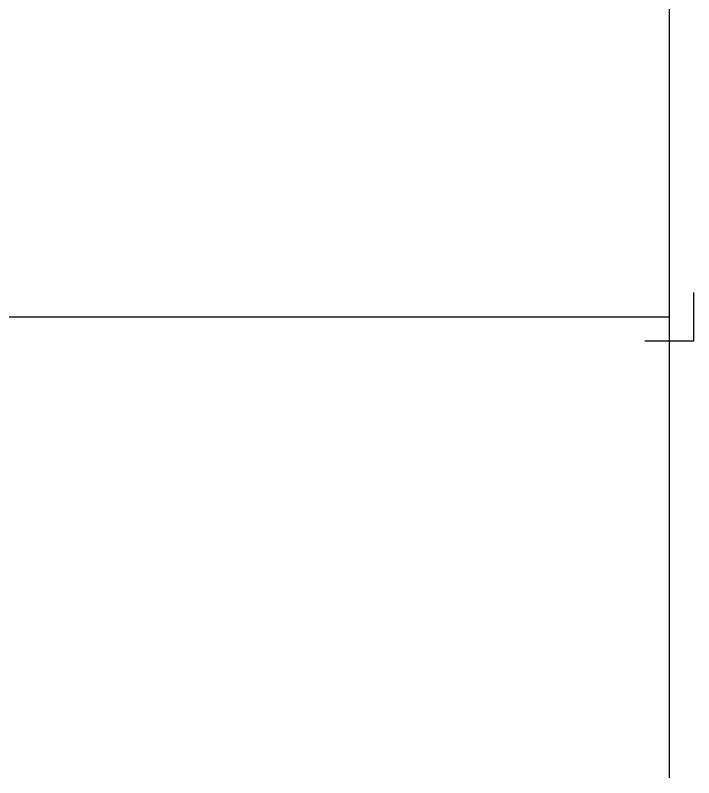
# Model space of a CAD drawing. Header units: metres. Extents: x 0 to 132, y -109 to 310.
# Drawn here: x 56.18 to 84, y -108.95 to -77.69 of the extents above; entities that cross this region are included whole.
import ezdxf

# ---------------------------------------------------------------- set-up
doc = ezdxf.new("R2010")
doc.units = ezdxf.units.M
doc.header["$LTSCALE"] = 0.036
doc.layers.get('0').update_dxf_attribs({"color": 252})
for name, color, linetype in [('BORDER', 252, 'Continuous'), ('LAYER-ON', 252, 'Continuous'), ('MARKS', 252, 'Continuous')]:
    doc.layers.add(name, color=color, linetype=linetype)

# ---------------------------------------------------------------- blocks, each defined once
blk = doc.blocks.new('art103')
at = {"layer": 'BORDER'}
for p, q in [((20.75, 0.25), (20.75, 14.6)), ((0.25, 0.25), (20.75, 0.25))]:
    blk.add_line(p, q, dxfattribs=at)
at = {"layer": 'MARKS'}
for q in [(21, 0.5), (20.5, 0)]:
    blk.add_line((21, 0), q, dxfattribs=at)

msp = doc.modelspace()

# ---------------------------------------------------------------- linework, layer by layer
msp.add_line((83, -108.949), (83, 309.662))

# ---------------------------------------------------------------- block references
at = {"layer": 'LAYER-ON', "xscale": 4, "yscale": 4, "zscale": 4}
msp.add_blockref('art103', (0, -91.054), dxfattribs=at)

doc.saveas('drawing.dxf')
